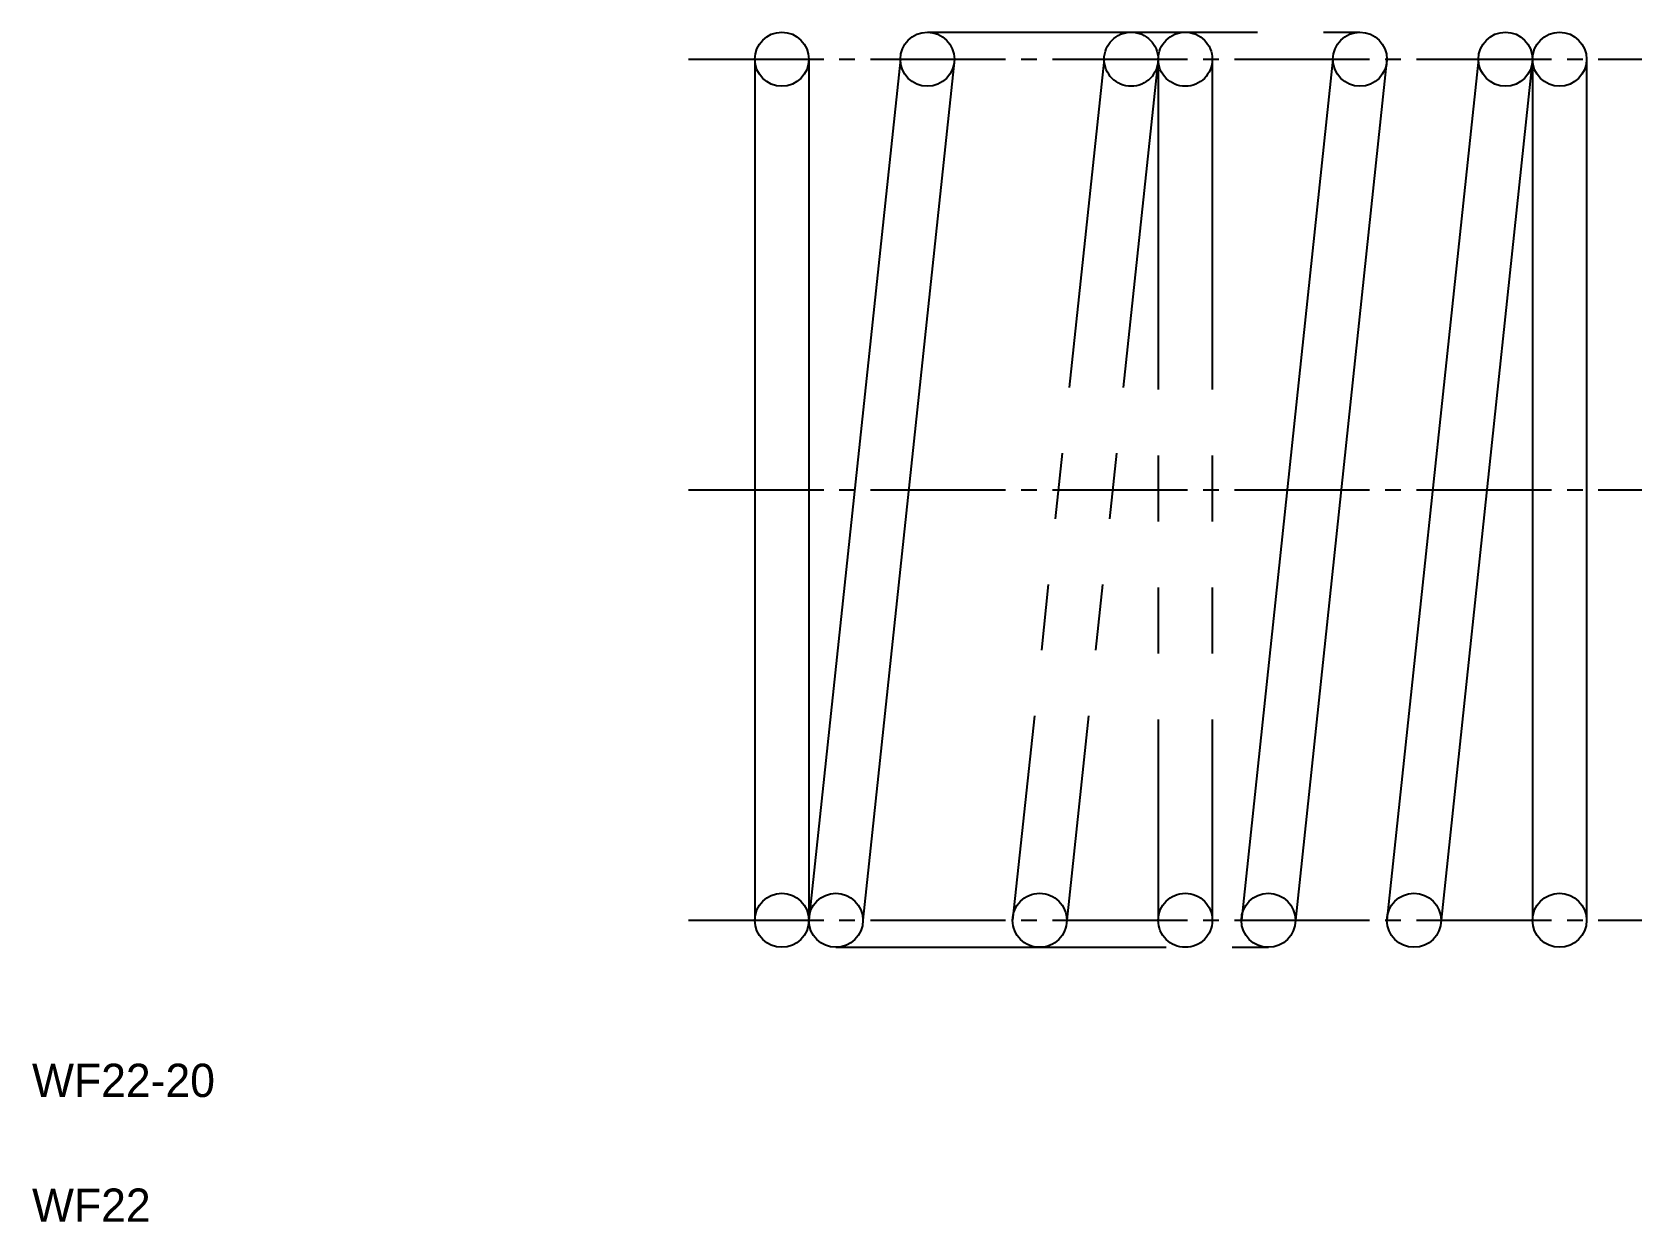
# Model space of a CAD drawing. Extents: x 2 to 40.7, y 2 to 30.6.
import ezdxf

# ---------------------------------------------------------------- set-up
doc = ezdxf.new("R2010")
doc.units = 0
doc.header["$LTSCALE"] = 0.25
doc.linetypes.add('CENTER', pattern=[17.5, 13, -1.5, 1.5, -1.5])
doc.linetypes.add('PHANTOM', pattern=[63.5, 31.75, -6.35, 6.35, -6.35, 6.35, -6.35])
doc.layers.get('0').update_dxf_attribs({"linetype": 'CONTINUOUS'})
doc.layers.add('CENTER', color=1, linetype='CENTER')

msp = doc.modelspace()

# ---------------------------------------------------------------- linework, layer by layer
at = {"color": 3, "linetype": 'PHANTOM'}
for p, q in [((23.529, 30.599), (33.929, 30.599)), ((27.779, 29.949), (25.579, 9.249)), ((29.079, 29.949), (26.879, 9.249)), ((29.079, 29.949), (29.079, 9.249)), ((30.379, 29.949), (30.379, 9.249)), ((21.329, 8.599), (31.729, 8.599))]:
    msp.add_line(p, q, dxfattribs=at)
at = {"color": 7}
for p, q in [((19.379, 29.949), (19.379, 9.249)), ((20.679, 29.949), (20.679, 9.249)), ((22.879, 29.949), (20.679, 9.249)), ((24.179, 29.949), (21.979, 9.249)), ((33.279, 29.949), (31.079, 9.249)), ((34.579, 29.949), (32.379, 9.249)), ((36.779, 29.949), (34.579, 9.249)), ((38.079, 29.949), (35.879, 9.249)), ((38.079, 29.949), (38.079, 9.249)), ((39.379, 29.949), (39.379, 9.249))]:
    msp.add_line(p, q, dxfattribs=at)
for p, q in [((23.929, 8.599), (23.929, 8.599)), ((26.529, 8.599), (26.529, 8.599))]:
    msp.add_line(p, q)
for centre in [(20.029, 29.949), (23.529, 29.949), (33.929, 29.949), (37.429, 29.949), (38.729, 29.949), (20.029, 9.249), (21.329, 9.249), (31.729, 9.249), (35.229, 9.249), (38.729, 9.249)]:
    msp.add_circle(centre, 0.65, dxfattribs=at)
at = {"color": 3, "linetype": 'PHANTOM'}
for centre in [(28.429, 29.949), (29.729, 29.949), (26.229, 9.249), (29.729, 9.249)]:
    msp.add_circle(centre, 0.65, dxfattribs=at)
at = {"layer": 'CENTER', "color": 1, "linetype": 'CENTER'}
for p, q in [((23.529, 30.599), (23.529, 30.599)), ((17.786, 29.949), (40.707, 29.949)), ((17.786, 19.599), (40.707, 19.599)), ((17.786, 9.249), (40.707, 9.249))]:
    msp.add_line(p, q, dxfattribs=at)

# ---------------------------------------------------------------- texts
for s, p in [('WF22-20', (2, 5)), ('WF22', (2, 2))]:
    msp.add_text(s, height=0.8).set_placement(p)

doc.saveas('drawing.dxf')
